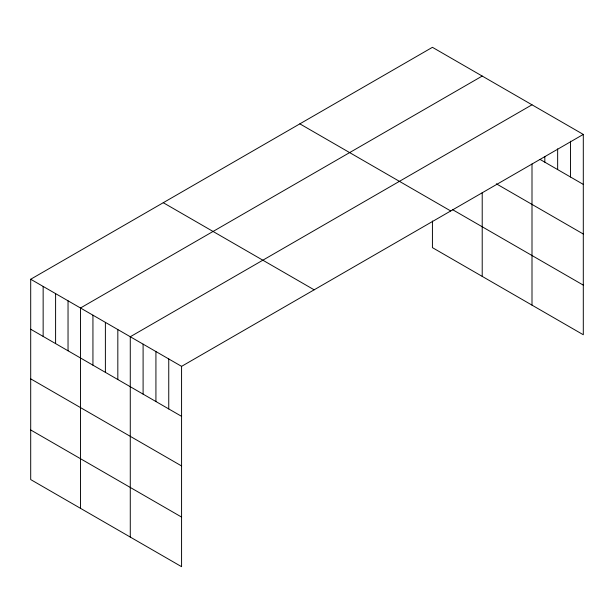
<?xml version="1.0" encoding="UTF-8"?>
<svg xmlns="http://www.w3.org/2000/svg" width="614" height="614" viewBox="0 0 614 614"><rect width="100%" height="100%" fill="white"/><g stroke="black" fill="none" stroke-linecap="round" stroke-linejoin="round"><path stroke-width="0.92" d="M30.7 279.247L181.575 366.358L181.575 566.684L30.7 479.58L30.7 279.247L432.425 47.316L583.3 134.42L583.3 334.753L432.425 247.642L432.425 221.002M482.213 76.059L80.488 307.998L80.488 508.323M532 104.802L130.275 336.741L130.275 537.066M181.575 366.358L583.3 134.42M540.021 159.41L583.3 184.4M496.319 183.801L583.3 234.018M452.341 209.527L583.3 285.134M299.855 123.851L450.73 210.963M163.27 202.712L314.145 289.816M30.7 329.234L181.575 416.338M30.7 378.846L181.575 465.949M30.7 429.961L181.575 517.072M570.475 141.166L570.475 177.001M557.65 148.849L557.65 169.594M544.825 156.532L544.825 162.188M532 163.976L532 305.135M482.213 192.696L482.213 276.392M168.75 358.952L168.75 408.932M155.925 351.546L155.925 401.525M143.1 344.147L143.1 394.127M117.827 329.557L117.827 379.536M105.385 322.365L105.385 372.345M92.937 315.182L92.937 365.161M68.039 300.806L68.039 350.786M55.598 293.622L55.598 343.602M43.149 286.439L43.149 336.418"/></g></svg>
